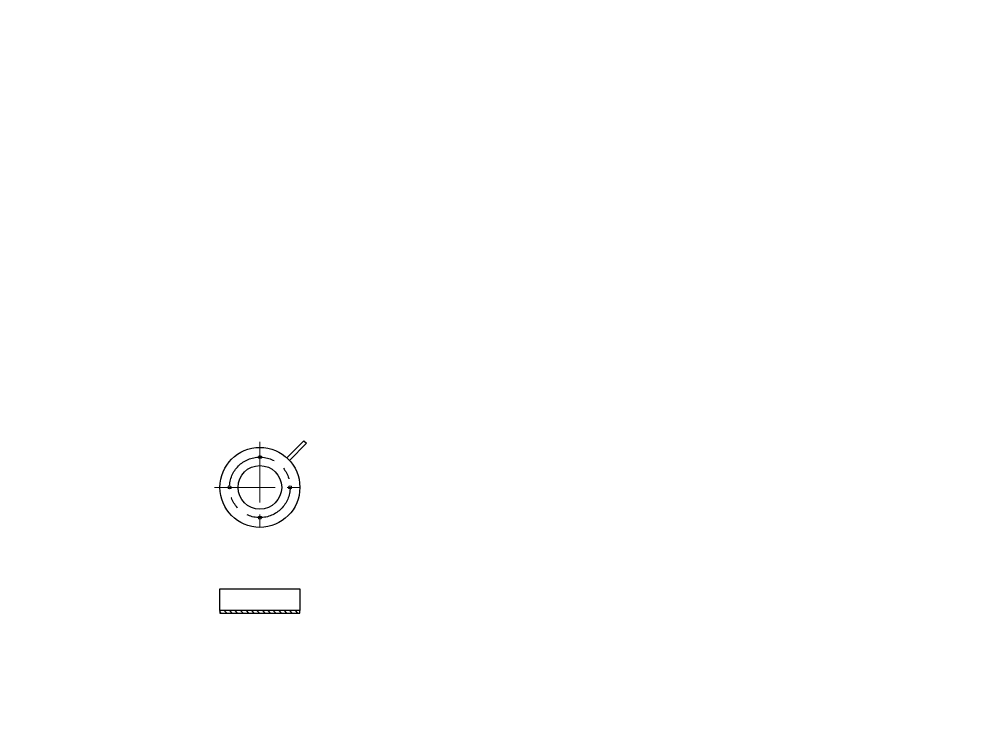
# Paper-space layout 'A3_1_2' of a CAD drawing. Header units: millimetres. Extents: x 0 to 392, y 0 to 286.
# The model-space entities are those that its viewports show. They can reach past a viewport. Long polylines and large blocks are cut down to what shows.
import ezdxf

# ---------------------------------------------------------------- set-up
doc = ezdxf.new("R2010")
doc.units = ezdxf.units.MM
doc.linetypes.add('CENTER', pattern=[2, 1.25, -0.25, 0.25, -0.25])
doc.layers.get('0').update_dxf_attribs({"lineweight": 30})
doc.layers.add('2KD_寸法１', color=7, linetype='Continuous', lineweight=15)
doc.layers.add('PINOFF', color=6, linetype='Continuous', lineweight=9)
doc.layers.get('PINOFF').freeze()

# ---------------------------------------------------------------- blocks, each defined once
blk = doc.blocks.new('A$C510F3472')
for p, q in [((69.35, 71.54), (55.21, 57.4)), ((69.35, 71.54), (71.54, 69.35)), ((57.4, 55.21), (71.54, 69.35))]:
    blk.add_line(p, q)
for centre, radius in [((33, 33), 33), ((33, 58), 1.25), ((33, 33), 18), ((8, 33), 1.25), ((58, 33), 1.25), ((33, 8), 1.25)]:
    blk.add_circle(centre, radius)
blk = doc.blocks.new('A$C0FDF0DDA')
h = blk.add_hatch()
h.set_pattern_fill('LINE', color=256, angle=135, style=0)
h.set_pattern_definition([(135, (-161.1687, -104.0975), (-2.245064, -2.245064), [])])
h.paths.add_polyline_path([(66, 0), (66, 2), (0, 2), (0, 0)])
for points in [[(0, 20), (66, 20), (66, 2), (0, 2)], [(0, 0), (66, 0), (66, 2), (0, 2)]]:
    blk.add_lwpolyline(points, close=True)

msp = doc.modelspace()

# ---------------------------------------------------------------- linework, layer by layer
at = {"linetype": 'CENTER', "ltscale": 10}
msp.add_circle((197.771, 184.412), 25, dxfattribs=at)
at = {"layer": '2KD_寸法１', "linetype": 'CENTER', "ltscale": 10}
for p, q in [((197.771, 221.912), (197.771, 146.912)), ((160.271, 184.412), (235.271, 184.412))]:
    msp.add_line(p, q, dxfattribs=at)

# ---------------------------------------------------------------- block references
for name, p in [('A$C510F3472', (164.771, 151.412)), ('A$C0FDF0DDA', (164.771, 80.689))]:
    msp.add_blockref(name, p)

psp = doc.layouts.new('A3_1_2')

# ---------------------------------------------------------------- viewports
at = {"layer": 'PINOFF', "color": 7, "lineweight": 0}
psp.add_viewport(center=(195.5, 142.5), size=(392, 286), view_center_point=(391, 285), view_height=572.00001, dxfattribs=at)

doc.saveas('drawing.dxf')
